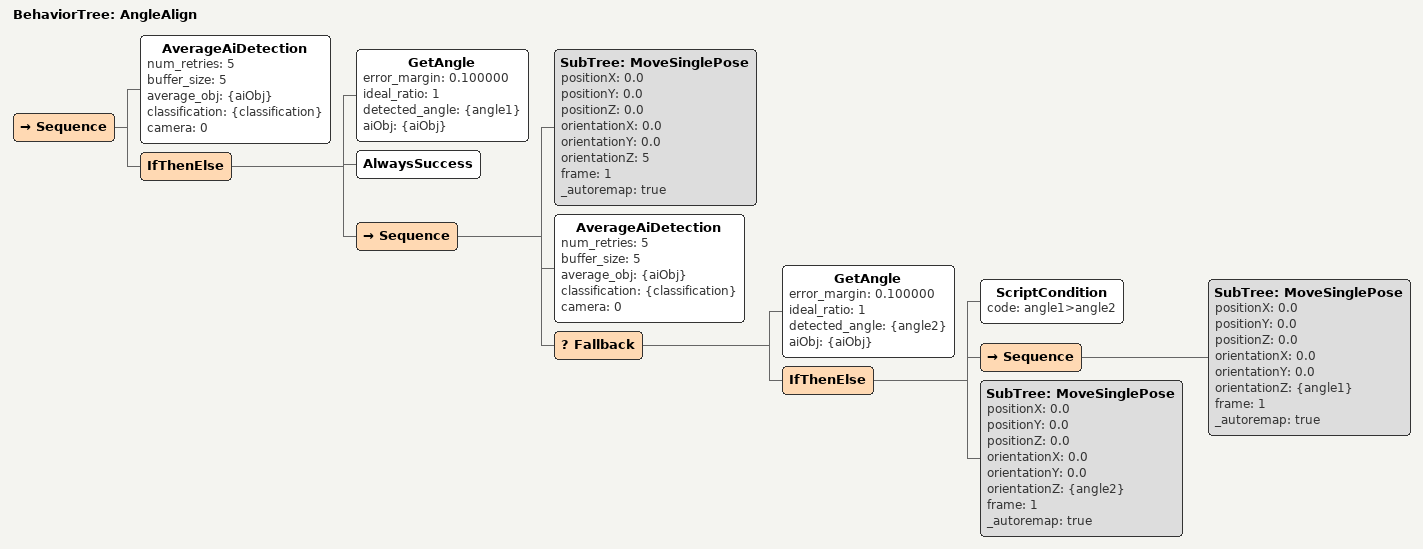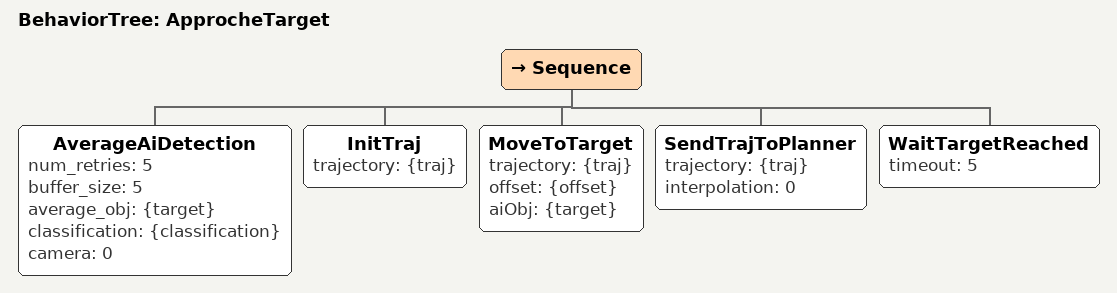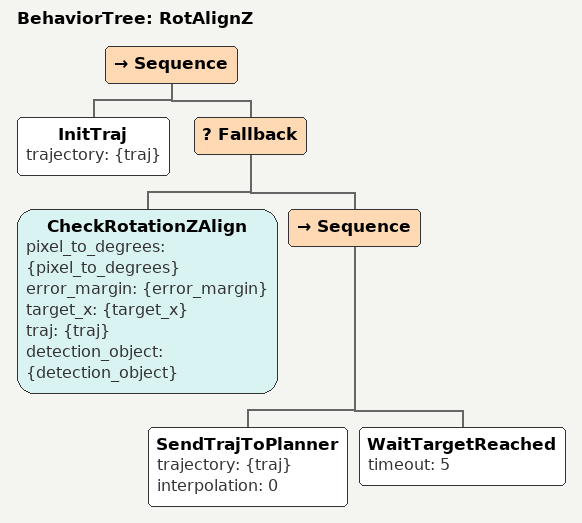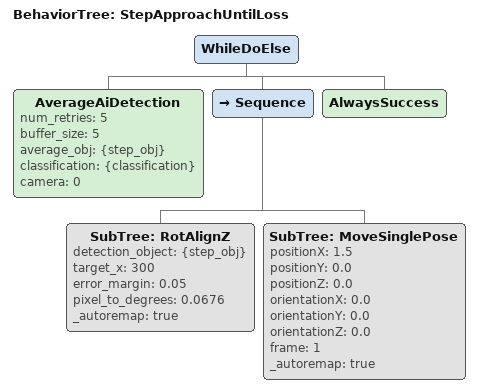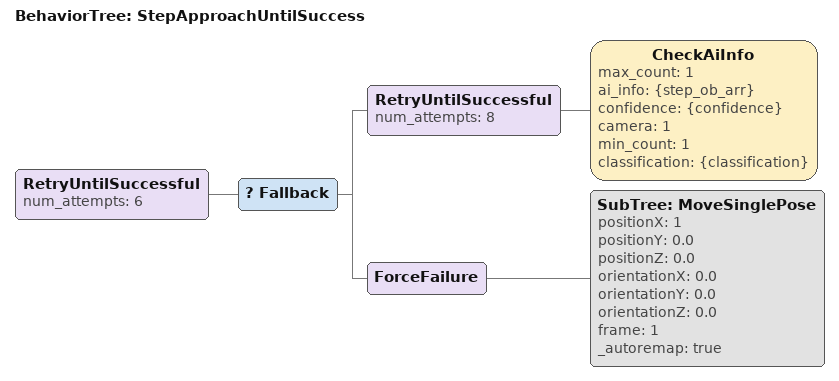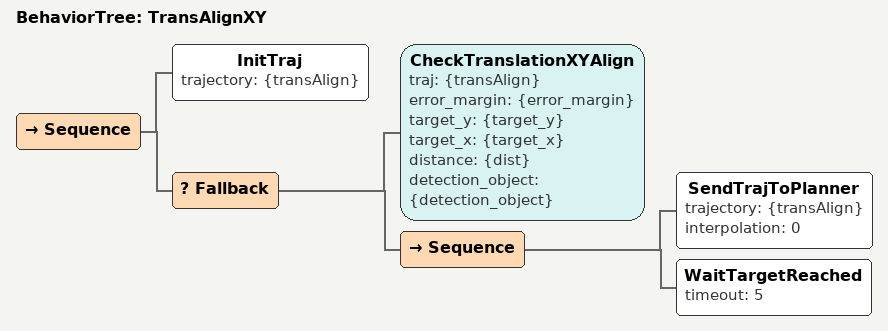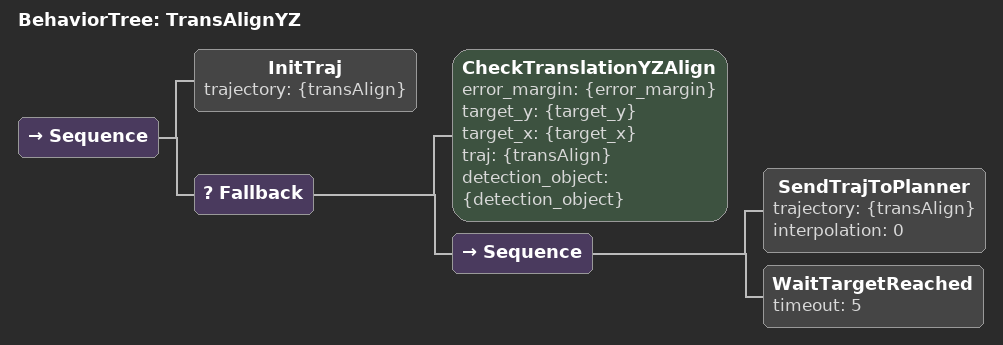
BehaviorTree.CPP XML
<?xml version="1.0" encoding="UTF-8"?>
<root BTCPP_format="4">
  <BehaviorTree ID="AngleAlign">
    <Sequence>
      <AverageAiDetection num_retries="5"
                          buffer_size="5"
                          average_obj="{aiObj}"
                          classification="{classification}"
                          camera="0"/>
      <IfThenElse>
        <GetAngle error_margin="0.100000"
                  ideal_ratio="1"
                  detected_angle="{angle1}"
                  aiObj="{aiObj}"/>
        <AlwaysSuccess/>
        <Sequence>
          <SubTree ID="MoveSinglePose"
                   positionX="0.0"
                   positionY="0.0"
                   positionZ="0.0"
                   orientationX="0.0"
                   orientationY="0.0"
                   orientationZ="5"
                   frame="1"
                   _autoremap="true"/>
          <AverageAiDetection num_retries="5"
                              buffer_size="5"
                              average_obj="{aiObj}"
                              classification="{classification}"
                              camera="0"/>
          <Fallback>
            <GetAngle error_margin="0.100000"
                      ideal_ratio="1"
                      detected_angle="{angle2}"
                      aiObj="{aiObj}"/>
            <IfThenElse>
              <ScriptCondition code="angle1&gt;angle2"/>
              <Sequence>
                <SubTree ID="MoveSinglePose"
                         positionX="0.0"
                         positionY="0.0"
                         positionZ="0.0"
                         orientationX="0.0"
                         orientationY="0.0"
                         orientationZ="{angle1}"
                         frame="1"
                         _autoremap="true"/>
              </Sequence>
              <SubTree ID="MoveSinglePose"
                       positionX="0.0"
                       positionY="0.0"
                       positionZ="0.0"
                       orientationX="0.0"
                       orientationY="0.0"
                       orientationZ="{angle2}"
                       frame="1"
                       _autoremap="true"/>
            </IfThenElse>
          </Fallback>
        </Sequence>
      </IfThenElse>
    </Sequence>
  </BehaviorTree>

  <BehaviorTree ID="ApprocheTarget">
    <Sequence>
      <AverageAiDetection num_retries="5"
                          buffer_size="5"
                          average_obj="{target}"
                          classification="{classification}"
                          camera="0"/>
      <InitTraj trajectory="{traj}"/>
      <MoveToTarget trajectory="{traj}"
                    offset="{offset}"
                    aiObj="{target}"/>
      <SendTrajToPlanner trajectory="{traj}"
                         interpolation="0"/>
      <WaitTargetReached timeout="5"/>
    </Sequence>
  </BehaviorTree>

  <BehaviorTree ID="RotAlignZ">
    <Sequence>
      <InitTraj trajectory="{traj}"/>
      <Fallback>
        <CheckRotationZAlign pixel_to_degrees="{pixel_to_degrees}"
                             error_margin="{error_margin}"
                             target_x="{target_x}"
                             traj="{traj}"
                             detection_object="{detection_object}"/>
        <Sequence>
          <SendTrajToPlanner trajectory="{traj}"
                             interpolation="0"/>
          <WaitTargetReached timeout="5"/>
        </Sequence>
      </Fallback>
    </Sequence>
  </BehaviorTree>

  <BehaviorTree ID="StepApproachUntilLoss">
    <WhileDoElse>
      <AverageAiDetection num_retries="5"
                          buffer_size="5"
                          average_obj="{step_obj}"
                          classification="{classification}"
                          camera="0"/>
      <Sequence>
        <SubTree ID="RotAlignZ"
                 detection_object="{step_obj}"
                 target_x="300"
                 error_margin="0.05"
                 pixel_to_degrees="0.0676"
                 _autoremap="true"/>
        <SubTree ID="MoveSinglePose"
                 positionX="1.5"
                 positionY="0.0"
                 positionZ="0.0"
                 orientationX="0.0"
                 orientationY="0.0"
                 orientationZ="0.0"
                 frame="1"
                 _autoremap="true"/>
      </Sequence>
      <AlwaysSuccess/>
    </WhileDoElse>
  </BehaviorTree>

  <BehaviorTree ID="StepApproachUntilSuccess">
    <RetryUntilSuccessful num_attempts="6">
      <Fallback>
        <RetryUntilSuccessful num_attempts="8">
          <CheckAiInfo max_count="1"
                       ai_info="{step_ob_arr}"
                       confidence="{confidence}"
                       camera="1"
                       min_count="1"
                       classification="{classification}"/>
        </RetryUntilSuccessful>
        <ForceFailure>
          <SubTree ID="MoveSinglePose"
                   positionX="1"
                   positionY="0.0"
                   positionZ="0.0"
                   orientationX="0.0"
                   orientationY="0.0"
                   orientationZ="0.0"
                   frame="1"
                   _autoremap="true"/>
        </ForceFailure>
      </Fallback>
    </RetryUntilSuccessful>
  </BehaviorTree>

  <BehaviorTree ID="TransAlignXY">
    <Sequence>
      <InitTraj trajectory="{transAlign}"/>
      <Fallback>
        <CheckTranslationXYAlign traj="{transAlign}"
                                 error_margin="{error_margin}"
                                 target_y="{target_y}"
                                 target_x="{target_x}"
                                 distance="{dist}"
                                 detection_object="{detection_object}"/>
        <Sequence>
          <SendTrajToPlanner trajectory="{transAlign}"
                             interpolation="0"/>
          <WaitTargetReached timeout="5"/>
        </Sequence>
      </Fallback>
    </Sequence>
  </BehaviorTree>

  <BehaviorTree ID="TransAlignYZ">
    <Sequence>
      <InitTraj trajectory="{transAlign}"/>
      <Fallback>
        <CheckTranslationYZAlign error_margin="{error_margin}"
                                 target_y="{target_y}"
                                 target_x="{target_x}"
                                 traj="{transAlign}"
                                 detection_object="{detection_object}"/>
        <Sequence>
          <SendTrajToPlanner trajectory="{transAlign}"
                             interpolation="0"/>
          <WaitTargetReached timeout="5"/>
        </Sequence>
      </Fallback>
    </Sequence>
  </BehaviorTree>

</root>
